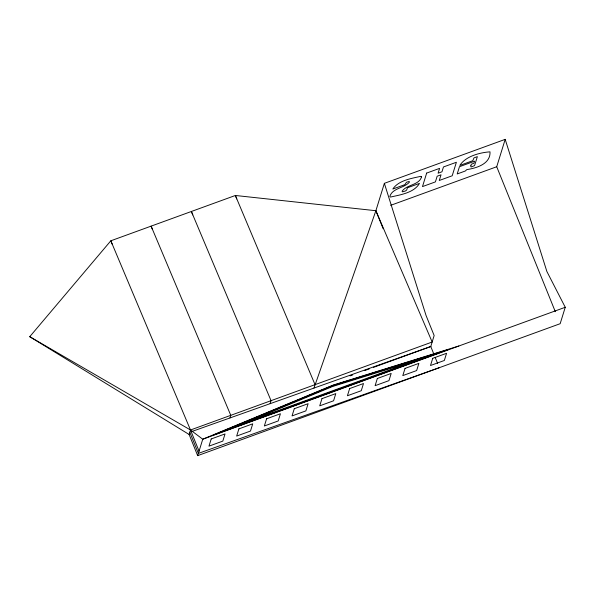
<?xml version="1.0" encoding="UTF-8"?>
<svg xmlns="http://www.w3.org/2000/svg" width="595" height="595" viewBox="0 0 595 595"><rect width="100%" height="100%" fill="white"/><g stroke="black" fill="none" stroke-linecap="round" stroke-linejoin="round"><path stroke-width="0.89" d="M313.989 388.059L375.884 210.719L384.363 183.342L505.192 139.356L546.894 271.536L565.25 307.28L560.163 323.702L197.666 455.644L189.113 434.476L190.497 429.992L110.826 240.797L235.367 195.472L375.884 210.719L432.163 342.028L190.497 429.992L29.75 336.696L110.826 240.797L112.217 244.24M197.666 455.644L202.754 439.214L333.111 385.091L458.805 346.022M229.968 417.943L230.778 415.332L151.108 226.137L152.499 229.581M270.13 403.663L271.052 400.673L191.382 211.478L192.773 214.921M430.765 346.498L434.157 335.543L426.065 315.514L384.363 183.342M555.313 311.698L496.721 166.741L505.192 139.356M390.662 205.334L496.721 166.741M350.091 375.884L352.694 374.939M364.839 370.514L369.183 368.937M373.519 367.36L430.78 346.521L433.859 354.137M565.25 307.28L202.754 439.214L190.497 429.992L199.057 451.151M191.553 431.613L430.78 346.521M439.333 367.68L198.358 453.397L189.805 432.23M29.75 336.696L189.113 434.476M315.045 384.66L235.367 195.472L236.758 198.916M375.884 210.719L383.18 228.763M435.228 357.521L437.623 363.448M421.513 176.879C419.282 185.201 406.482 184.569 402.071 191.27L402.451 191.865L405.396 190.988L406.638 190.08L407.463 187.76L419.468 183.394C414.023 192.825 400.39 194.81 390.484 197.057L389.822 196.529C392.231 187.99 404.369 188.251 409.509 182.025L409.159 181.46L406.534 182.226L404.831 184.658L392.826 189.024C398.471 180.456 411.204 178.485 420.71 176.351L421.513 176.879M470.846 165.797L470.957 166.883L471.619 166.86L474.587 165.596L477.361 156.626L473.977 157.898L472.78 160.71L459.853 165.417C465.491 156.321 479.793 152.543 490.012 151.844C490.704 163.945 476.431 168.147 466.822 169.597L465.327 170.996L457.205 173.956L459.452 166.697L474.587 161.193L473.955 163.246L471.344 164.198L470.846 165.797M211.195 438.961L208.971 446.146L222.813 441.111L225.036 433.926L211.195 438.961M238.885 428.883L236.661 436.068L250.502 431.033L252.726 423.841L238.885 428.883M266.575 418.806L264.351 425.99L278.192 420.955L280.416 413.763L266.575 418.806M294.265 408.728L292.041 415.912L305.882 410.877L308.113 403.685L294.265 408.728M321.954 398.65L319.731 405.835L333.579 400.792L335.803 393.607L321.954 398.65M349.644 388.572L347.421 395.757L361.269 390.714L363.493 383.53L349.644 388.572M426.667 173.078L422.48 186.592L435.406 181.892L437.169 176.209L441.036 174.804L439.274 180.478L452.2 175.778L456.387 162.264L443.461 166.964L441.966 171.799L438.099 173.204L439.593 168.37L426.667 173.078M377.334 378.494L375.11 385.679L388.959 380.636L391.183 373.452L377.334 378.494M405.031 368.409L402.8 375.601L416.649 370.559L418.873 363.374L405.031 368.409M432.721 358.331L430.497 365.523L444.339 360.481L446.562 353.296L432.721 358.331M333.014 385.396L213.308 435.101L448.437 349.525L333.014 385.396M332.917 385.701L223.661 431.07L438.27 352.961L332.917 385.701M332.687 386.453L249.082 421.171L413.302 361.396L332.687 386.453"/></g></svg>
